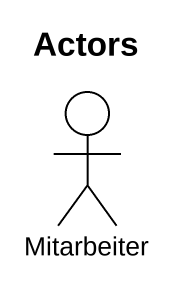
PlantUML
@startuml
title Actors
actor Mitarbeiter
@enduml
